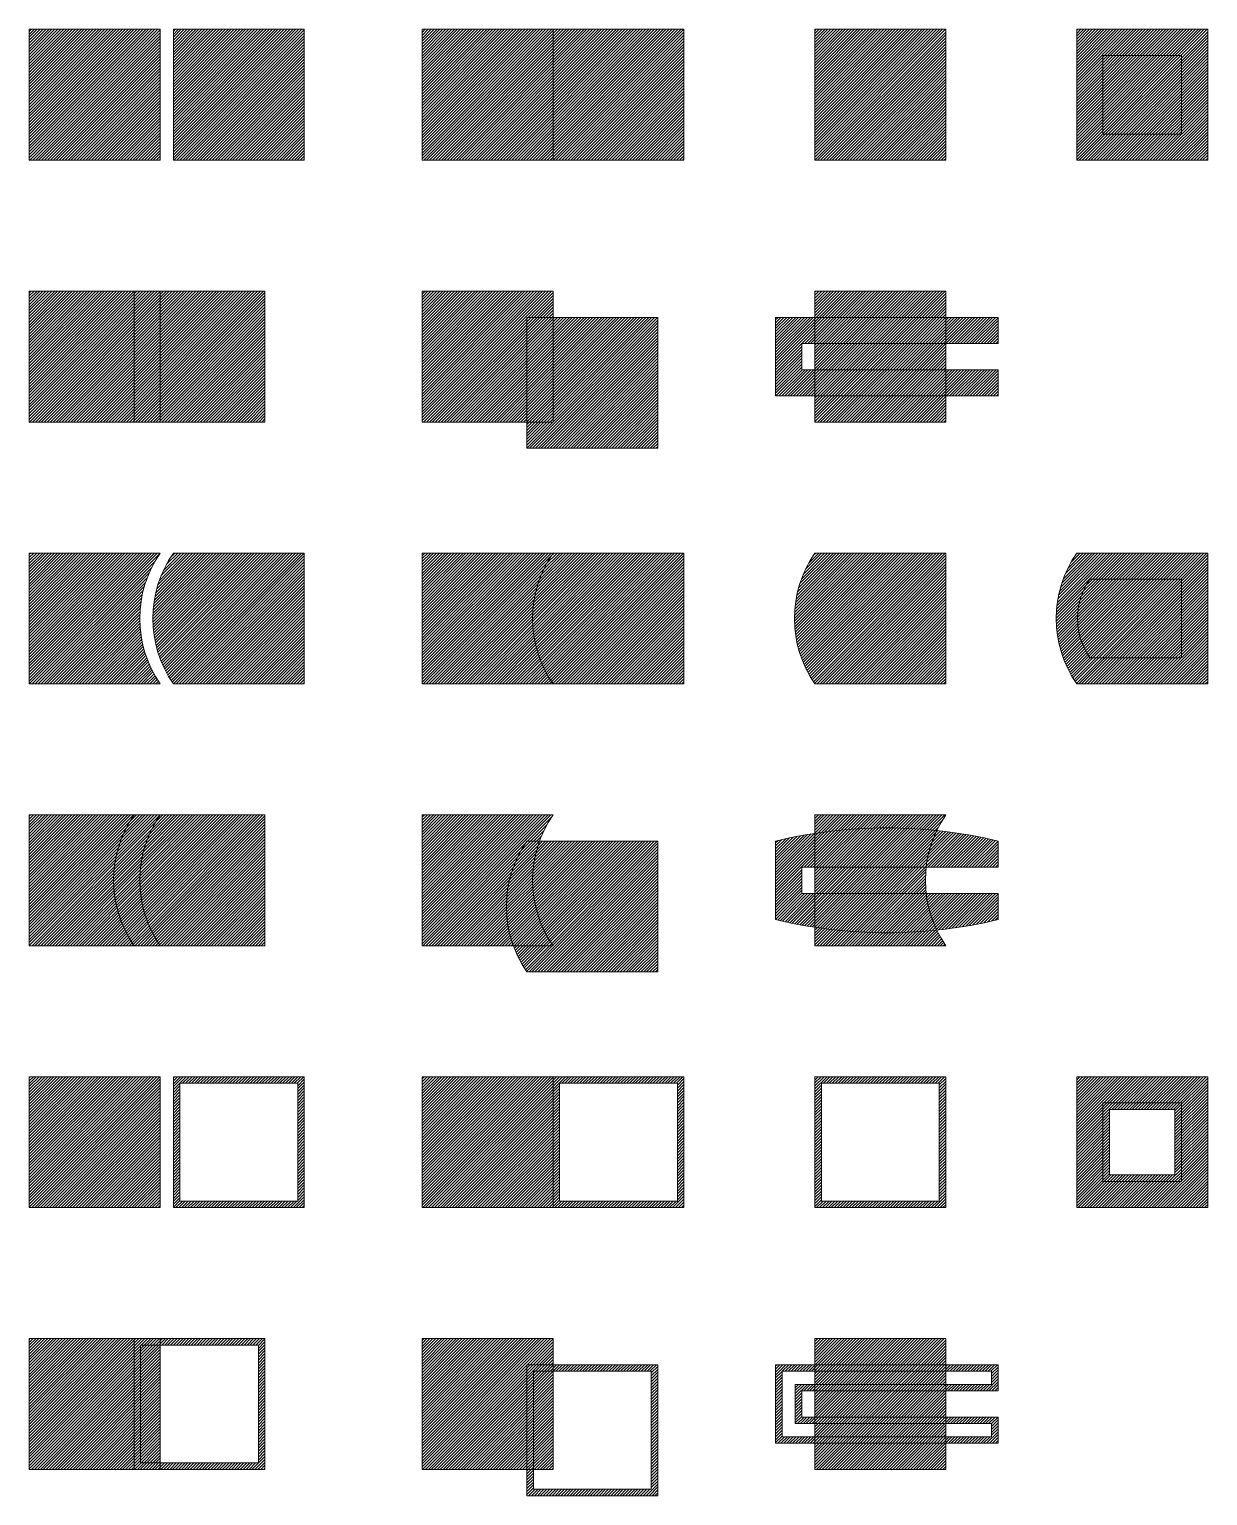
# Model space of a CAD drawing. Header units: millimetres. Extents: x 10 to 100, y -172 to 60.
# Drawn here: x 10 to 100, y -52 to 60 of the extents above; entities that cross this region are included whole.
import ezdxf

# ---------------------------------------------------------------- set-up
doc = ezdxf.new("R2010")
doc.units = ezdxf.units.MM
for name, color, linetype, lineweight, true_color in [('layer 1', 178, 'Continuous', 25, 0x000000), ('layer 10', 178, 'Continuous', 25, 0x000000), ('layer 11', 178, 'Continuous', 25, 0x000000), ('layer 12', 178, 'Continuous', 25, 0x000000), ('layer 13', 178, 'Continuous', 25, 0x000000), ('layer 14', 178, 'Continuous', 25, 0x000000), ('layer 15', 178, 'Continuous', 25, 0x000000), ('layer 16', 178, 'Continuous', 25, 0x000000), ('layer 17', 178, 'Continuous', 25, 0x000000), ('layer 18', 178, 'Continuous', 25, 0x000000), ('layer 19', 178, 'Continuous', 25, 0x000000), ('layer 2', 178, 'Continuous', 25, 0x000000), ('layer 20', 178, 'Continuous', 25, 0x000000), ('layer 21', 178, 'Continuous', 25, 0x000000), ('layer 3', 178, 'Continuous', 25, 0x000000), ('layer 4', 178, 'Continuous', 25, 0x000000), ('layer 5', 178, 'Continuous', 25, 0x000000), ('layer 6', 178, 'Continuous', 25, 0x000000), ('layer 7', 178, 'Continuous', 25, 0x000000), ('layer 8', 178, 'Continuous', 25, 0x000000), ('layer 9', 178, 'Continuous', 25, 0x000000)]:
    doc.layers.add(name, color=color, linetype=linetype, lineweight=lineweight, true_color=true_color)
pattern_1 = [(45, (0, 0), (-0.1122532015133644, 0.1122532015133644), [])]

msp = doc.modelspace()

# ---------------------------------------------------------------- hatches: boundary and pattern name
at = {"layer": 'layer 1', "lineweight": 0, "true_color": 0x00ffff, "transparency": 33554687}
h = msp.add_hatch(dxfattribs=at)
h.set_pattern_fill('ANSI31', color=4, scale=0.05, style=0)
h.set_pattern_definition(pattern_1)
h.paths.add_polyline_path([(10, 50), (20, 50), (20, 60), (10, 60)], flags=0)
h.paths.add_polyline_path([(21, 50), (31, 50), (31, 60), (21, 60)], flags=0)
at = {"layer": 'layer 10', "lineweight": 0, "true_color": 0x00ffff, "transparency": 33554687}
h = msp.add_hatch(dxfattribs=at)
h.set_pattern_fill('ANSI31', color=4, scale=0.05, style=0)
h.set_pattern_definition(pattern_1)
edge = h.paths.add_edge_path(flags=0)
edge.add_line((80, 20), (70, 20))
edge.add_arc((77.21453078830335, 15), 8.7777818664727, 145.2762693996947, 214.7237306003052)
edge.add_line((70, 10.00000000000001), (80, 10))
edge.add_line((80, 10), (80, 20))
at = {"layer": 'layer 11', "lineweight": 0, "true_color": 0x00ffff, "transparency": 33554687}
h = msp.add_hatch(dxfattribs=at)
h.set_pattern_fill('ANSI31', color=4, scale=0.05, style=0)
h.set_pattern_definition(pattern_1)
edge = h.paths.add_edge_path(flags=0)
edge.add_line((90, 10), (100, 10))
edge.add_line((100, 10), (100, 20))
edge.add_line((100, 20), (90, 20))
edge.add_arc((97.21453078830335, 15), 8.777781866472699, 145.2762693996947, 214.7237306003052)
at = {"layer": 'layer 12', "lineweight": 0, "true_color": 0x00ffff, "transparency": 33554687}
h = msp.add_hatch(dxfattribs=at)
h.set_pattern_fill('ANSI31', color=4, scale=0.05, style=0)
h.set_pattern_definition(pattern_1)
edge = h.paths.add_edge_path(flags=0)
edge.add_line((10, -10), (20, -10))
edge.add_arc((27.21453078830334, -5), 8.777781866472694, 145.2762693996947, 214.7237306003053, ccw=False)
edge.add_line((20, -1.8e-15), (10, 0))
edge.add_line((10, 0), (10, -10))
h = msp.add_hatch(dxfattribs=at)
h.set_pattern_fill('ANSI31', color=4, scale=0.05, style=0)
h.set_pattern_definition(pattern_1)
edge = h.paths.add_edge_path(flags=0)
edge.add_line((20, -10), (28, -10))
edge.add_line((28, -10), (28, 0))
edge.add_line((28, 0), (20, 0))
edge.add_arc((27.21453078830334, -5.000000000000002), 8.777781866472694, 145.2762693996947, 214.7237306003053)
at = {"layer": 'layer 13', "lineweight": 0, "true_color": 0x00ffff, "transparency": 33554687}
h = msp.add_hatch(dxfattribs=at)
h.set_pattern_fill('ANSI31', color=4, scale=0.05, style=0)
h.set_pattern_definition(pattern_1)
edge = h.paths.add_edge_path(flags=0)
edge.add_arc((57.21453078830334, -5.000000000000002), 8.777781866472694, 145.2762693996947, 160.0151297350857, ccw=False)
edge.add_line((50, -3.6e-15), (40, 0))
edge.add_line((40, 0), (40, -10))
edge.add_line((40, -10), (46.96532146283603, -10))
edge.add_arc((55.21453078830335, -6.999999999999986), 8.777781866472706, 199.9848702649144, 214.7237306003053)
edge.add_line((47.99999999999999, -11.99999999999999), (58, -12))
edge.add_line((58, -12), (58, -2))
edge.add_line((58, -2), (48.96532146283603, -2.000000000000006))
at = {"layer": 'layer 14', "lineweight": 0, "true_color": 0x00ffff, "transparency": 33554687}
h = msp.add_hatch(dxfattribs=at)
h.set_pattern_fill('ANSI31', color=4, scale=0.05, style=0)
h.set_pattern_definition(pattern_1)
edge = h.paths.add_edge_path(flags=0)
edge.add_arc((87.21453078830334, -5), 8.777781866472699, 145.2762693996947, 154.313792775626, ccw=False)
edge.add_line((79.99999999999999, 9e-16), (70, 0))
edge.add_line((70, 0), (70, -1.413298848467747))
edge.add_arc((75.5, -37.50000000000088), 36.50342449688882, 98.66580211754861, 103.4652080948114)
edge.add_line((66.99999999999999, -2), (67.00000000000001, -8))
edge.add_arc((75.49999999999997, 27.50000000000044), 36.50342449688838, 256.5347919051885, 261.3341978824512)
edge.add_line((69.9999999999999, -8.586701151532239), (70, -10))
edge.add_line((70, -10), (80, -10))
edge.add_arc((87.21453078830335, -4.999999999999995), 8.777781866472704, 205.6862072243739, 214.7237306003053, ccw=False)
edge.add_arc((75.49999999999996, 27.50000000000101), 36.50342449688895, 275.9818666674571, 283.4652080948114)
edge.add_line((83.99999999999997, -8), (84, -6))
edge.add_line((84, -6), (78.49389695265947, -6))
edge.add_arc((87.21453078830329, -5.000000000000004), 8.777781866472656, 173.4584332226382, 186.5415667773618, ccw=False)
edge.add_line((78.49389695265945, -4.000000000000007), (84, -4))
edge.add_line((84, -4), (84, -2))
edge.add_arc((75.49999999999991, -37.50000000000085), 36.50342449688881, 76.5347919051885, 84.01813333254276)
h.paths.add_polyline_path([(70, -4), (69, -4), (69, -6), (70, -6)], flags=0)
at = {"layer": 'layer 15', "lineweight": 0, "true_color": 0x00ffff, "transparency": 33554687}
h = msp.add_hatch(dxfattribs=at)
h.set_pattern_fill('ANSI31', color=4, scale=0.05, style=0)
h.set_pattern_definition(pattern_1)
h.paths.add_polyline_path([(10, -30), (20, -30), (20, -20), (10, -20)], flags=0)
h.paths.add_polyline_path([(21, -30), (31, -30), (31, -20), (21, -20)], flags=0)
h.paths.add_polyline_path([(21.5, -29.5), (30.5, -29.5), (30.5, -20.5), (21.5, -20.5)], flags=0)
at = {"layer": 'layer 16', "lineweight": 0, "true_color": 0x00ffff, "transparency": 33554687}
h = msp.add_hatch(dxfattribs=at)
h.set_pattern_fill('ANSI31', color=4, scale=0.05, style=0)
h.set_pattern_definition(pattern_1)
h.paths.add_polyline_path([(50, -20), (40, -20), (40, -30), (50, -30), (60, -30), (60, -20)], flags=0)
h.paths.add_polyline_path([(50.5, -29.5), (59.5, -29.5), (59.5, -20.5), (50.5, -20.5)], flags=0)
at = {"layer": 'layer 17', "lineweight": 0, "true_color": 0x00ffff, "transparency": 33554687}
h = msp.add_hatch(dxfattribs=at)
h.set_pattern_fill('ANSI31', color=4, scale=0.05, style=0)
h.set_pattern_definition(pattern_1)
h.paths.add_polyline_path([(80, -20), (70, -20), (70, -30), (80, -30)], flags=0)
h.paths.add_polyline_path([(70.5, -29.5), (79.5, -29.5), (79.5, -20.5), (70.5, -20.5)], flags=0)
at = {"layer": 'layer 18', "lineweight": 0, "true_color": 0x00ffff, "transparency": 33554687}
h = msp.add_hatch(dxfattribs=at)
h.set_pattern_fill('ANSI31', color=4, scale=0.05, style=0)
h.set_pattern_definition(pattern_1)
h.paths.add_polyline_path([(90, -30), (100, -30), (100, -20), (90, -20)], flags=0)
h.paths.add_polyline_path([(92.5, -27.5), (97.5, -27.5), (97.5, -22.5), (92.5, -22.5)], flags=0)
at = {"layer": 'layer 19', "lineweight": 0, "true_color": 0x00ffff, "transparency": 33554687}
h = msp.add_hatch(dxfattribs=at)
h.set_pattern_fill('ANSI31', color=4, scale=0.05, style=0)
h.set_pattern_definition(pattern_1)
h.paths.add_polyline_path([(18, -40), (10, -40), (10, -50), (18, -50), (20, -50), (28, -50), (28, -40), (20, -40)], flags=0)
h.paths.add_polyline_path([(20, -49.5), (27.5, -49.5), (27.5, -40.5), (20, -40.5)], flags=0)
at = {"layer": 'layer 2', "lineweight": 0, "true_color": 0x00ffff, "transparency": 33554687}
h = msp.add_hatch(dxfattribs=at)
h.set_pattern_fill('ANSI31', color=4, scale=0.05, style=0)
h.set_pattern_definition(pattern_1)
h.paths.add_polyline_path([(50, 60), (40, 60), (40, 50), (50, 50), (60, 50), (60, 60)], flags=0)
at = {"layer": 'layer 20', "lineweight": 0, "true_color": 0x00ffff, "transparency": 33554687}
h = msp.add_hatch(dxfattribs=at)
h.set_pattern_fill('ANSI31', color=4, scale=0.05, style=0)
h.set_pattern_definition(pattern_1)
h.paths.add_polyline_path([(50, -42), (50, -40), (40, -40), (40, -50), (48, -50), (48, -52), (58, -52), (58, -42)], flags=0)
h.paths.add_polyline_path([(48.5, -50), (48.5, -51.5), (57.5, -51.5), (57.5, -42.5), (50, -42.5), (50, -50)], flags=0)
at = {"layer": 'layer 21', "lineweight": 0, "true_color": 0x00ffff, "transparency": 33554687}
h = msp.add_hatch(dxfattribs=at)
h.set_pattern_fill('ANSI31', color=4, scale=0.05, style=0)
h.set_pattern_definition(pattern_1)
h.paths.add_polyline_path([(80, -42), (80, -40), (70, -40), (70, -42), (67, -42), (67, -48), (70, -48), (70, -50), (80, -50), (80, -48), (84, -48), (84, -46), (80, -46), (80, -44), (84, -44), (84, -42)], flags=0)
h.paths.add_polyline_path([(70, -47.5), (67.5, -47.5), (67.5, -42.5), (70, -42.5), (70, -43.5), (68.5, -43.5), (68.5, -46.5), (70, -46.5)], flags=0)
h.paths.add_polyline_path([(70, -44), (69, -44), (69, -46), (70, -46)], flags=0)
h.paths.add_polyline_path([(80, -42.5), (83.5, -42.5), (83.5, -43.5), (80, -43.5)], flags=0)
h.paths.add_polyline_path([(80, -46.5), (83.5, -46.5), (83.5, -47.5), (80, -47.5)], flags=0)
at = {"layer": 'layer 3', "lineweight": 0, "true_color": 0x00ffff, "transparency": 33554687}
h = msp.add_hatch(dxfattribs=at)
h.set_pattern_fill('ANSI31', color=4, scale=0.05, style=0)
h.set_pattern_definition(pattern_1)
h.paths.add_polyline_path([(80, 60), (70, 60), (70, 50), (80, 50)], flags=0)
at = {"layer": 'layer 4', "lineweight": 0, "true_color": 0x00ffff, "transparency": 33554687}
h = msp.add_hatch(dxfattribs=at)
h.set_pattern_fill('ANSI31', color=4, scale=0.05, style=0)
h.set_pattern_definition(pattern_1)
h.paths.add_polyline_path([(90, 50), (100, 50), (100, 60), (90, 60)], flags=0)
at = {"layer": 'layer 5', "lineweight": 0, "true_color": 0x00ffff, "transparency": 33554687}
h = msp.add_hatch(dxfattribs=at)
h.set_pattern_fill('ANSI31', color=4, scale=0.05, style=0)
h.set_pattern_definition(pattern_1)
h.paths.add_polyline_path([(18, 40), (10, 40), (10, 30), (18, 30), (20, 30), (28, 30), (28, 40), (20, 40)], flags=0)
at = {"layer": 'layer 6', "lineweight": 0, "true_color": 0x00ffff, "transparency": 33554687}
h = msp.add_hatch(dxfattribs=at)
h.set_pattern_fill('ANSI31', color=4, scale=0.05, style=0)
h.set_pattern_definition(pattern_1)
h.paths.add_polyline_path([(50, 38), (50, 40), (40, 40), (40, 30), (48, 30), (48, 28), (58, 28), (58, 38)], flags=0)
at = {"layer": 'layer 7', "lineweight": 0, "true_color": 0x00ffff, "transparency": 33554687}
h = msp.add_hatch(dxfattribs=at)
h.set_pattern_fill('ANSI31', color=4, scale=0.05, style=0)
h.set_pattern_definition(pattern_1)
h.paths.add_polyline_path([(80, 38), (80, 40), (70, 40), (70, 38), (67, 38), (67, 32), (70, 32), (70, 30), (80, 30), (80, 32), (84, 32), (84, 34), (80, 34), (80, 36), (84, 36), (84, 38)], flags=0)
h.paths.add_polyline_path([(70, 36), (69, 36), (69, 34), (70, 34)], flags=0)
at = {"layer": 'layer 8', "lineweight": 0, "true_color": 0x00ffff, "transparency": 33554687}
h = msp.add_hatch(dxfattribs=at)
h.set_pattern_fill('ANSI31', color=4, scale=0.05, style=0)
h.set_pattern_definition(pattern_1)
edge = h.paths.add_edge_path(flags=0)
edge.add_line((10, 10), (20, 10))
edge.add_arc((27.21453078830334, 15), 8.777781866472694, 145.2762693996947, 214.7237306003053, ccw=False)
edge.add_line((20, 20), (10, 20))
edge.add_line((10, 20), (10, 10))
edge = h.paths.add_edge_path(flags=0)
edge.add_line((21, 10), (31, 10))
edge.add_line((31, 10), (31, 20))
edge.add_line((31, 20), (21, 20))
edge.add_arc((28.21453078830335, 15), 8.777781866472699, 145.2762693996947, 214.7237306003052)
at = {"layer": 'layer 9', "lineweight": 0, "true_color": 0x00ffff, "transparency": 33554687}
h = msp.add_hatch(dxfattribs=at)
h.set_pattern_fill('ANSI31', color=4, scale=0.05, style=0)
h.set_pattern_definition(pattern_1)
edge = h.paths.add_edge_path(flags=0)
edge.add_line((40, 10), (50, 10))
edge.add_arc((57.21453078830334, 15), 8.777781866472694, 145.2762693996947, 214.7237306003053, ccw=False)
edge.add_line((50, 20), (40, 20))
edge.add_line((40, 20), (40, 10))
h = msp.add_hatch(dxfattribs=at)
h.set_pattern_fill('ANSI31', color=4, scale=0.05, style=0)
h.set_pattern_definition(pattern_1)
edge = h.paths.add_edge_path(flags=0)
edge.add_line((50, 10), (60, 10))
edge.add_line((60, 10), (60, 20))
edge.add_line((60, 20), (50, 20))
edge.add_arc((57.21453078830335, 15), 8.777781866472699, 145.2762693996947, 214.7237306003052)

# ---------------------------------------------------------------- linework, layer by layer
at = {"layer": 'layer 1', "color": 2, "lineweight": 13, "true_color": 0xffff00}
msp.add_lwpolyline([(10, 50), (20, 50), (20, 60), (10, 60), (10, 50)], dxfattribs=at)
at = {"layer": 'layer 1', "color": 3, "lineweight": 13, "true_color": 0x00ff00}
msp.add_lwpolyline([(21, 50), (31, 50), (31, 60), (21, 60), (21, 50)], dxfattribs=at)
at = {"layer": 'layer 10', "color": 3, "lineweight": 13, "true_color": 0x00ff00}
msp.add_lwpolyline([(70, 10), (80, 10), (80, 20), (70, 20, 0.3126502156338701), (70, 10)], format="xyb", dxfattribs=at)
at = {"layer": 'layer 10', "color": 2, "lineweight": 13, "true_color": 0xffff00}
msp.add_lwpolyline([(70, 10), (80, 10), (80, 20), (70, 20, 0.3126502156338701), (70, 10)], format="xyb", dxfattribs=at)
at = {"layer": 'layer 11', "color": 2, "lineweight": 13, "true_color": 0xffff00}
msp.add_lwpolyline([(90, 10), (100, 10), (100, 20), (90, 20, 0.3126502156338701), (90, 10)], format="xyb", dxfattribs=at)
at = {"layer": 'layer 11', "color": 3, "lineweight": 13, "true_color": 0x00ff00}
msp.add_lwpolyline([(91, 12), (98, 12), (98, 18), (91, 18, 0.3126502156338701), (91, 12)], format="xyb", dxfattribs=at)
at = {"layer": 'layer 12', "color": 2, "lineweight": 13, "true_color": 0xffff00}
msp.add_lwpolyline([(10, -10), (20, -10, -0.3126502156338703), (20, 0), (10, 0), (10, -10)], format="xyb", dxfattribs=at)
at = {"layer": 'layer 12', "color": 3, "lineweight": 13, "true_color": 0x00ff00}
msp.add_lwpolyline([(18, -10), (28, -10), (28, 0), (18, 0, 0.3126502156338701), (18, -10)], format="xyb", dxfattribs=at)
at = {"layer": 'layer 13', "color": 2, "lineweight": 13, "true_color": 0xffff00}
msp.add_lwpolyline([(40, -10), (50, -10, -0.3126502156338703), (50, 0), (40, 0), (40, -10)], format="xyb", dxfattribs=at)
at = {"layer": 'layer 13', "color": 3, "lineweight": 13, "true_color": 0x00ff00}
msp.add_lwpolyline([(48, -12), (58, -12), (58, -2), (48, -2, 0.3126502156338701), (48, -12)], format="xyb", dxfattribs=at)
at = {"layer": 'layer 14', "color": 2, "lineweight": 13, "true_color": 0xffff00}
msp.add_lwpolyline([(70, -10), (80, -10, -0.3126502156338703), (80, 0), (70, 0), (70, -10)], format="xyb", dxfattribs=at)
at = {"layer": 'layer 14', "color": 3, "lineweight": 13, "true_color": 0x00ff00}
msp.add_lwpolyline([(67, -2, -0.1180499408103455), (84, -2), (84, -4), (69, -4), (69, -6), (84, -6), (84, -8, -0.1180499408103455), (67, -8), (67, -2)], format="xyb", dxfattribs=at)
at = {"layer": 'layer 15', "color": 2, "lineweight": 13, "true_color": 0xffff00}
msp.add_lwpolyline([(10, -30), (20, -30), (20, -20), (10, -20), (10, -30)], dxfattribs=at)
at = {"layer": 'layer 15', "color": 3, "lineweight": 13, "true_color": 0x00ff00}
msp.add_lwpolyline([(21, -30), (31, -30), (31, -20), (21, -20), (21, -30)], dxfattribs=at)
at = {"layer": 'layer 15', "color": 3, "lineweight": 13, "true_color": 0x00ff00, "flags": 128}
msp.add_lwpolyline([(21.5, -29.5), (30.5, -29.5), (30.5, -20.5), (21.5, -20.5)], close=True, dxfattribs=at)
at = {"layer": 'layer 16', "color": 2, "lineweight": 13, "true_color": 0xffff00}
msp.add_lwpolyline([(40, -30), (50, -30), (50, -20), (40, -20), (40, -30)], dxfattribs=at)
at = {"layer": 'layer 16', "color": 3, "lineweight": 13, "true_color": 0x00ff00}
msp.add_lwpolyline([(50, -30), (60, -30), (60, -20), (50, -20), (50, -30)], dxfattribs=at)
at = {"layer": 'layer 16', "color": 3, "lineweight": 13, "true_color": 0x00ff00, "flags": 128}
msp.add_lwpolyline([(50.5, -29.5), (59.5, -29.5), (59.5, -20.5), (50.5, -20.5)], close=True, dxfattribs=at)
at = {"layer": 'layer 17', "color": 3, "lineweight": 13, "true_color": 0x00ff00}
msp.add_lwpolyline([(70, -30), (80, -30), (80, -20), (70, -20), (70, -30)], dxfattribs=at)
at = {"layer": 'layer 17', "color": 2, "lineweight": 13, "true_color": 0xffff00}
msp.add_lwpolyline([(70, -30), (80, -30), (80, -20), (70, -20), (70, -30)], dxfattribs=at)
at = {"layer": 'layer 17', "color": 3, "lineweight": 13, "true_color": 0x00ff00, "flags": 128}
msp.add_lwpolyline([(70.5, -29.5), (79.5, -29.5), (79.5, -20.5), (70.5, -20.5)], close=True, dxfattribs=at)
at = {"layer": 'layer 18', "color": 2, "lineweight": 13, "true_color": 0xffff00}
msp.add_lwpolyline([(90, -30), (100, -30), (100, -20), (90, -20), (90, -30)], dxfattribs=at)
at = {"layer": 'layer 18', "color": 3, "lineweight": 13, "true_color": 0x00ff00}
msp.add_lwpolyline([(92, -28), (98, -28), (98, -22), (92, -22), (92, -28)], dxfattribs=at)
at = {"layer": 'layer 18', "color": 3, "lineweight": 13, "true_color": 0x00ff00, "flags": 128}
msp.add_lwpolyline([(92.5, -27.5), (97.5, -27.5), (97.5, -22.5), (92.5, -22.5)], close=True, dxfattribs=at)
at = {"layer": 'layer 19', "color": 2, "lineweight": 13, "true_color": 0xffff00}
msp.add_lwpolyline([(10, -50), (20, -50), (20, -40), (10, -40), (10, -50)], dxfattribs=at)
at = {"layer": 'layer 19', "color": 3, "lineweight": 13, "true_color": 0x00ff00}
msp.add_lwpolyline([(18, -50), (28, -50), (28, -40), (18, -40), (18, -50)], dxfattribs=at)
at = {"layer": 'layer 19', "color": 3, "lineweight": 13, "true_color": 0x00ff00, "flags": 128}
msp.add_lwpolyline([(18.5, -49.5), (27.5, -49.5), (27.5, -40.5), (18.5, -40.5)], close=True, dxfattribs=at)
at = {"layer": 'layer 2', "color": 2, "lineweight": 13, "true_color": 0xffff00}
msp.add_lwpolyline([(40, 50), (50, 50), (50, 60), (40, 60), (40, 50)], dxfattribs=at)
at = {"layer": 'layer 2', "color": 3, "lineweight": 13, "true_color": 0x00ff00}
msp.add_lwpolyline([(50, 50), (60, 50), (60, 60), (50, 60), (50, 50)], dxfattribs=at)
at = {"layer": 'layer 20', "color": 2, "lineweight": 13, "true_color": 0xffff00}
msp.add_lwpolyline([(40, -50), (50, -50), (50, -40), (40, -40), (40, -50)], dxfattribs=at)
at = {"layer": 'layer 20', "color": 3, "lineweight": 13, "true_color": 0x00ff00}
msp.add_lwpolyline([(48, -52), (58, -52), (58, -42), (48, -42), (48, -52)], dxfattribs=at)
at = {"layer": 'layer 20', "color": 3, "lineweight": 13, "true_color": 0x00ff00, "flags": 128}
msp.add_lwpolyline([(48.5, -51.5), (57.5, -51.5), (57.5, -42.5), (48.5, -42.5)], close=True, dxfattribs=at)
at = {"layer": 'layer 21', "color": 2, "lineweight": 13, "true_color": 0xffff00}
msp.add_lwpolyline([(70, -50), (80, -50), (80, -40), (70, -40), (70, -50)], dxfattribs=at)
at = {"layer": 'layer 21', "color": 3, "lineweight": 13, "true_color": 0x00ff00}
msp.add_lwpolyline([(67, -42), (84, -42), (84, -44), (69, -44), (69, -46), (84, -46), (84, -48), (67, -48), (67, -42)], dxfattribs=at)
at = {"layer": 'layer 21', "color": 3, "lineweight": 13, "true_color": 0x00ff00, "flags": 128}
msp.add_lwpolyline([(67.5, -42.5), (83.5, -42.5), (83.5, -43.5), (68.5, -43.5), (68.5, -46.5), (83.5, -46.5), (83.5, -47.5), (67.5, -47.5)], close=True, dxfattribs=at)
at = {"layer": 'layer 3', "color": 2, "lineweight": 13, "true_color": 0xffff00}
msp.add_lwpolyline([(70, 50), (80, 50), (80, 60), (70, 60), (70, 50)], dxfattribs=at)
at = {"layer": 'layer 3', "color": 3, "lineweight": 13, "true_color": 0x00ff00}
msp.add_lwpolyline([(70, 50), (80, 50), (80, 60), (70, 60), (70, 50)], dxfattribs=at)
at = {"layer": 'layer 4', "color": 2, "lineweight": 13, "true_color": 0xffff00}
msp.add_lwpolyline([(90, 50), (100, 50), (100, 60), (90, 60), (90, 50)], dxfattribs=at)
at = {"layer": 'layer 4', "color": 3, "lineweight": 13, "true_color": 0x00ff00}
msp.add_lwpolyline([(92, 52), (98, 52), (98, 58), (92, 58), (92, 52)], dxfattribs=at)
at = {"layer": 'layer 5', "color": 2, "lineweight": 13, "true_color": 0xffff00}
msp.add_lwpolyline([(10, 30), (20, 30), (20, 40), (10, 40), (10, 30)], dxfattribs=at)
at = {"layer": 'layer 5', "color": 3, "lineweight": 13, "true_color": 0x00ff00}
msp.add_lwpolyline([(18, 30), (28, 30), (28, 40), (18, 40), (18, 30)], dxfattribs=at)
at = {"layer": 'layer 6', "color": 2, "lineweight": 13, "true_color": 0xffff00}
msp.add_lwpolyline([(40, 30), (50, 30), (50, 40), (40, 40), (40, 30)], dxfattribs=at)
at = {"layer": 'layer 6', "color": 3, "lineweight": 13, "true_color": 0x00ff00}
msp.add_lwpolyline([(48, 28), (58, 28), (58, 38), (48, 38), (48, 28)], dxfattribs=at)
at = {"layer": 'layer 7', "color": 2, "lineweight": 13, "true_color": 0xffff00}
msp.add_lwpolyline([(70, 30), (80, 30), (80, 40), (70, 40), (70, 30)], dxfattribs=at)
at = {"layer": 'layer 7', "color": 3, "lineweight": 13, "true_color": 0x00ff00}
msp.add_lwpolyline([(67, 38), (84, 38), (84, 36), (69, 36), (69, 34), (84, 34), (84, 32), (67, 32), (67, 38)], dxfattribs=at)
at = {"layer": 'layer 8', "color": 2, "lineweight": 13, "true_color": 0xffff00}
msp.add_lwpolyline([(10, 10), (20, 10, -0.3126502156338703), (20, 20), (10, 20), (10, 10)], format="xyb", dxfattribs=at)
at = {"layer": 'layer 8', "color": 3, "lineweight": 13, "true_color": 0x00ff00}
msp.add_lwpolyline([(21, 10), (31, 10), (31, 20), (21, 20, 0.3126502156338701), (21, 10)], format="xyb", dxfattribs=at)
at = {"layer": 'layer 9', "color": 2, "lineweight": 13, "true_color": 0xffff00}
msp.add_lwpolyline([(40, 10), (50, 10, -0.3126502156338703), (50, 20), (40, 20), (40, 10)], format="xyb", dxfattribs=at)
at = {"layer": 'layer 9', "color": 3, "lineweight": 13, "true_color": 0x00ff00}
msp.add_lwpolyline([(50, 10), (60, 10), (60, 20), (50, 20, 0.3126502156338701), (50, 10)], format="xyb", dxfattribs=at)

doc.saveas('drawing.dxf')
